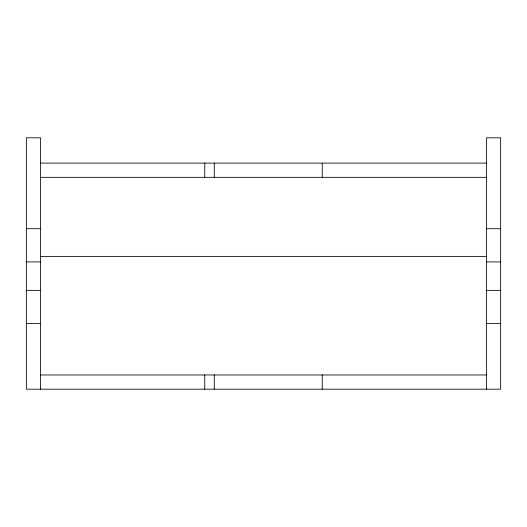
<?xml version="1.0" encoding="UTF-8"?>
<svg xmlns="http://www.w3.org/2000/svg" width="527" height="527" viewBox="0 0 527 527"><rect width="100%" height="100%" fill="white"/><g stroke="black" fill="none" stroke-linecap="round" stroke-linejoin="round"><path stroke-width="0.79" d="M40.579 163.106L321.905 163.106M486.421 163.106L322.241 163.106L322.241 177.335M40.579 177.335L486.421 177.335M26.35 228.718L40.579 228.718M486.421 228.718L500.65 228.718M40.579 256.385L486.421 256.385M26.35 261.919L40.579 261.919M486.421 261.919L500.65 261.919M26.35 290.377L40.579 290.377M486.421 290.377L500.65 290.377M26.35 323.578L40.579 323.578M486.421 323.578L500.65 323.578M40.579 374.961L486.421 374.961M486.421 389.189L486.421 137.81L500.65 137.81L500.65 389.189L26.35 389.189L26.35 137.81L40.579 137.81L40.579 389.189M322.241 374.961L322.241 389.189M214.272 163.106L214.272 177.335M214.272 374.961L214.272 389.189M204.753 163.106L204.753 177.335M204.753 374.961L204.753 389.189"/></g></svg>
